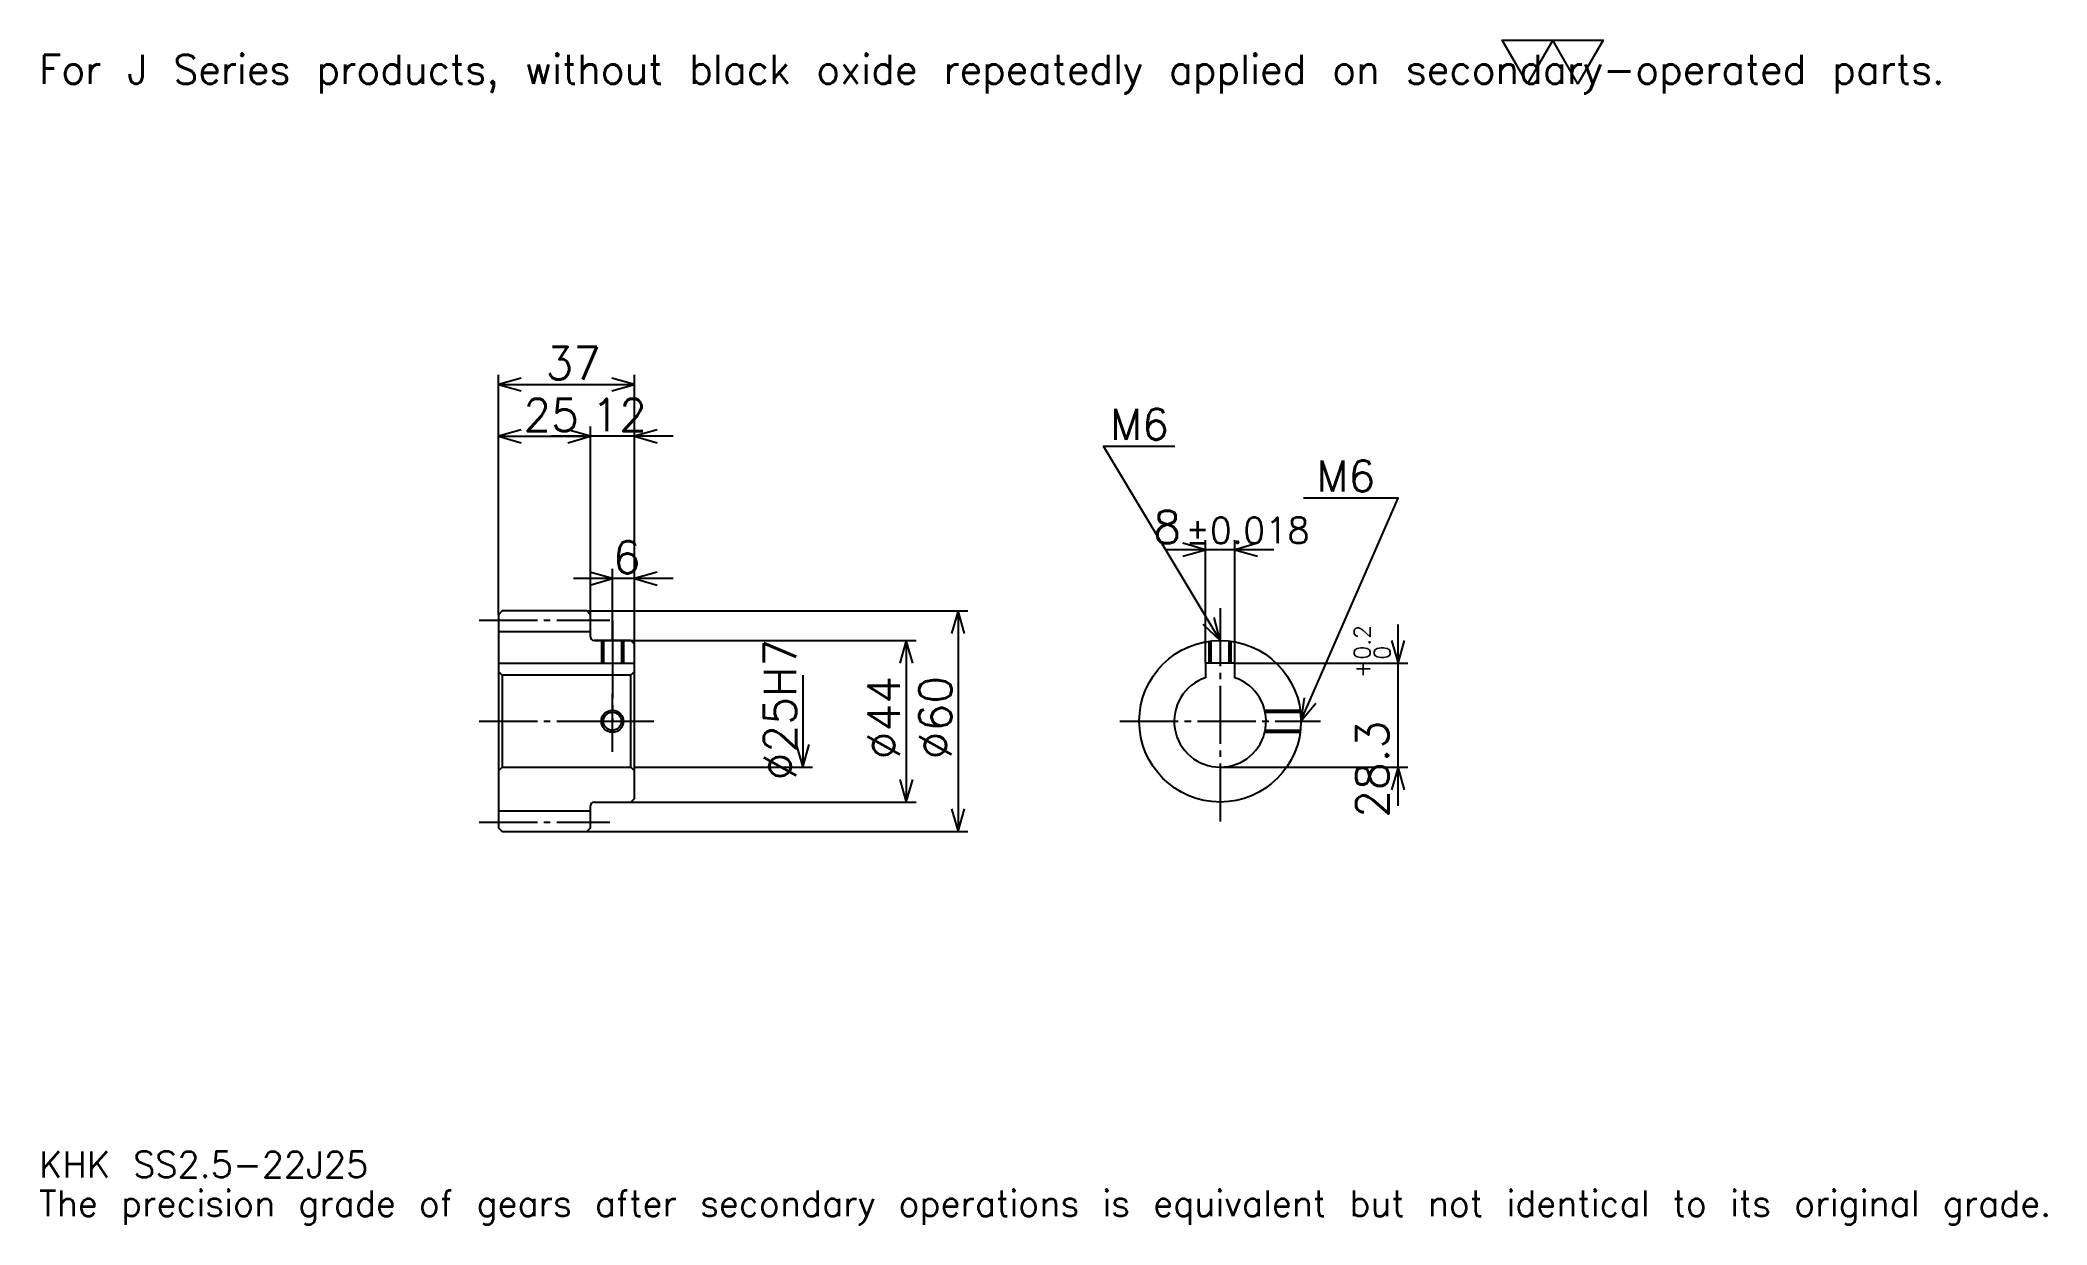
# Model space of a CAD drawing. Extents: x 18 to 564, y 6 to 329.
import ezdxf

# ---------------------------------------------------------------- set-up
doc = ezdxf.new("R2010")
doc.units = 0
doc.linetypes.add('DASHDOT', pattern=[21.130436, 15.847826, -1.76087, 1.76087, -1.76087])
doc.layers.get('0').update_dxf_attribs({"linetype": 'CONTINUOUS'})
doc.layers.add('DASHDOT', color=6, linetype='DASHDOT')
doc.styles.add('KANJI', font='TXT', dxfattribs={"bigfont": 'BIGFONT'})

msp = doc.modelspace()

# ---------------------------------------------------------------- linework, layer by layer
at = {"color": 5}
for p, q in [((142.630432, 173.510864), (142.630432, 237.782593)), ((142.630432, 235.141296), (179.630432, 235.141296)), ((179.630432, 173.510864), (179.630432, 237.782593)), ((142.630432, 221.054352), (167.630432, 221.054352)), ((190.195648, 221.054352), (157.065216, 221.054352)), ((167.630432, 173.510864), (167.630432, 223.695648)), ((334.978271, 159.310867), (334.978271, 192.804352)), ((342.978271, 159.310867), (342.978271, 192.804352)), ((353.543457, 190.16304), (324.413025, 190.16304)), ((190.195648, 182.315216), (163.065216, 182.315216)), ((173.630432, 173.510864), (173.630432, 184.956512)), ((142.630432, 172.510864), (142.630432, 173.510864)), ((166.630432, 173.510864), (179.630432, 173.510864)), ((167.630432, 172.510864), (167.630432, 173.510864)), ((173.630432, 165.510864), (173.630432, 173.510864)), ((173.630432, 165.510864), (173.630432, 173.510864)), ((179.630432, 173.510864), (270.315216, 173.510864)), ((179.630432, 164.510864), (179.630432, 173.510864)), ((267.67392, 173.510864), (267.67392, 113.510864)), ((387.391296, 120.445648), (387.391296, 169.876083)), ((168.630432, 165.510864), (179.630432, 165.510864)), ((179.630432, 165.510864), (256.228271, 165.510864)), ((253.586945, 165.510864), (253.586945, 121.510864)), ((342.978271, 159.310867), (390.032593, 159.310867)), ((225.41304, 156.010864), (225.41304, 131.010864)), ((179.630432, 131.010864), (228.054352, 131.010864)), ((338.978271, 131.010864), (390.032593, 131.010864)), ((168.630432, 121.510864), (179.630432, 121.510864)), ((179.630432, 121.510864), (256.228271, 121.510864)), ((166.630432, 113.510864), (179.630432, 113.510864)), ((179.630432, 113.510864), (270.315216, 113.510864))]:
    msp.add_line(p, q, dxfattribs=at)
at = {"color": 4}
for p, q in [((142.630432, 167.885864), (167.630432, 167.885864)), ((142.630432, 159.310867), (179.630432, 159.310867)), ((143.630432, 156.010864), (143.630432, 131.010864)), ((178.630432, 156.010864), (179.630432, 157.010864)), ((178.630432, 131.010864), (179.630432, 130.010864)), ((142.630432, 119.135864), (167.630432, 119.135864))]:
    msp.add_line(p, q, dxfattribs=at)
at = {"color": 7}
msp.add_lwpolyline([(422.608704, 316.956512), (415.741302, 328.859985), (443.210876, 328.859985), (436.343475, 316.956512), (429.476105, 328.859985), (422.608704, 316.956512)], dxfattribs=at)
at = {"color": 5}
for points in [[(148.793472, 236.902161), (142.630432, 235.141296), (148.793472, 233.380432)], [(173.467392, 233.380432), (179.630432, 235.141296), (173.467392, 236.902161)], [(148.793472, 222.815216), (142.630432, 221.054352), (148.793472, 219.293472)], [(161.467392, 219.293472), (167.630432, 221.054352), (161.467392, 222.815216)], [(161.467392, 219.293472), (167.630432, 221.054352), (161.467392, 222.815216)], [(185.793472, 222.815216), (179.630432, 221.054352), (185.793472, 219.293472)], [(338.978271, 165.510864), (307.282593, 218.336945), (326.652161, 218.336945)], [(360.978271, 143.510864), (387.391296, 204.25), (361.682617, 204.25)], [(328.815216, 188.402176), (334.978271, 190.16304), (328.815216, 191.923904)], [(349.141296, 191.923904), (342.978271, 190.16304), (349.141296, 188.402176)], [(167.467392, 180.554352), (173.630432, 182.315216), (167.467392, 184.07608)], [(185.793472, 184.07608), (179.630432, 182.315216), (185.793472, 180.554352)], [(269.434784, 167.347824), (267.67392, 173.510864), (265.913025, 167.347824)], [(334.297485, 169.889679), (338.978271, 165.510864), (337.317322, 171.701599)], [(255.347824, 159.347824), (253.586945, 165.510864), (251.82608, 159.347824)], [(385.630432, 165.473907), (387.391296, 159.310867), (389.152161, 165.473907)], [(361.821198, 149.864853), (360.978271, 143.510864), (365.050781, 148.460434)], [(223.652161, 137.173904), (225.41304, 131.010864), (227.17392, 137.173904)], [(251.82608, 127.673904), (253.586945, 121.510864), (255.347824, 127.673904)], [(389.152161, 124.847824), (387.391296, 131.010864), (385.630432, 124.847824)], [(265.913025, 119.673904), (267.67392, 113.510864), (269.434784, 119.673904)]]:
    msp.add_lwpolyline(points, dxfattribs=at)
at = {"color": 4}
for points in [[(167.630432, 166.510864), (167.630432, 172.510864), (166.630432, 173.510864), (143.630432, 173.510864), (142.630432, 172.510864), (142.630432, 130.010864)], [(168.630432, 121.510864), (178.630432, 121.510864), (179.630432, 122.510864), (179.630432, 164.510864), (178.630432, 165.510864), (168.630432, 165.510864)], [(170.630432, 165.510864), (170.630432, 159.310867)], [(171.170441, 165.510864), (171.170441, 159.310867)], [(176.090424, 165.510864), (176.090424, 159.310867)], [(176.630432, 165.510864), (176.630432, 159.310867)], [(335.978271, 159.310867), (335.978271, 165.305359)], [(336.51825, 159.310867), (336.51825, 165.372894)], [(341.438263, 159.310867), (341.438263, 165.372894)], [(341.978271, 159.310867), (341.978271, 165.305359)], [(342.978271, 155.353577), (342.978271, 159.310867), (334.978271, 159.310867), (334.978271, 155.353577)], [(142.630432, 130.010864), (143.630432, 131.010864), (178.630432, 131.010864), (178.630432, 156.010864), (143.630432, 156.010864), (142.630432, 157.010864)], [(351.112915, 146.510864), (360.772766, 146.510864)], [(351.233795, 145.970871), (360.840271, 145.970871)], [(351.112915, 140.510864), (360.772766, 140.510864)], [(351.233795, 141.050858), (360.840271, 141.050858)], [(142.630432, 130.010864), (142.630432, 114.510864), (143.630432, 113.510864), (166.630432, 113.510864), (167.630432, 114.510864), (167.630432, 120.510864)]]:
    msp.add_lwpolyline(points, dxfattribs=at)
for centre, radius in [((338.978271, 143.510864), 22), ((173.630432, 143.510864), 2.46)]:
    msp.add_circle(centre, radius, dxfattribs=at)
at = {"color": 7}
msp.add_circle((173.630432, 143.510864), 3, dxfattribs=at)
at = {"color": 4}
for centre, radius, start, end in [((168.630432, 166.510864), 1, 180, 270), ((338.978271, 143.510864), 12.5, 108.66292518, 71.33707482), ((168.630432, 120.510864), 1, 90, 180)]:
    msp.add_arc(centre, radius, start, end, dxfattribs=at)
at = {"layer": 'DASHDOT', "color": 7}
for p, q in [((137.347824, 171.010864), (172.91304, 171.010864)), ((338.978271, 174.315216), (338.978271, 116.228256)), ((173.630432, 165.510864), (173.630432, 143.510864)), ((137.347824, 143.510864), (184.91304, 143.510864)), ((311.695648, 143.510864), (366.260864, 143.510864)), ((137.347824, 116.010864), (172.91304, 116.010864))]:
    msp.add_line(p, q, dxfattribs=at)
for points in [[(173.630432, 170.793472), (173.630432, 154.028259)], [(173.630432, 135.228256), (173.630432, 151.793472)], [(165.347824, 143.510864), (181.91304, 143.510864)]]:
    msp.add_lwpolyline(points, dxfattribs=at)

# ---------------------------------------------------------------- texts
at = {"color": 7, "style": 'KANJI'}
for s, height, p in [('For J Series products, without black oxide repeatedly applied on secondary-operated parts.', 7.923913, (17.608696, 316.956512)), ('37', 8.804348, (155.407608, 236.549988)), ('25', 8.804348, (149.407608, 222.463043)), ('12', 8.804348, (167.907608, 222.463043)), ('M6', 8.452174, (309.043457, 220.097824)), ('M6', 8.452174, (365.204346, 206.010864)), ('8', 8.804348, (320.804321, 191.923904)), ('%%p0.018', 7.043478, (329.519562, 191.923904)), ('6', 8.804348, (173.769012, 183.723907)), ('KHK SS2.5-22J25', 7.043478, (17.608696, 19.369566)), ('The precision grade of gears after secondary operations is equivalent but not identical to its original grade.', 7.043478, (17.608696, 8.804348))]:
    msp.add_text(s, height=height, dxfattribs=at).set_placement(p)
for s, height, p in [('%%c25H7', 8.804348, (223.652161, 127.442932)), ('0.2', 4.402174, (379.81955, 160.265656)), ('+', 4.402174, (379.81955, 155.33522)), ('0', 4.402174, (385.278259, 160.265656)), ('%%c44', 8.804348, (251.82608, 133.165756)), ('%%c60', 8.804348, (265.913025, 133.165756)), ('28.3', 8.804348, (384.75, 117.226517))]:
    msp.add_text(s, height=height, rotation=90, dxfattribs=at).set_placement(p)

doc.saveas('drawing.dxf')
